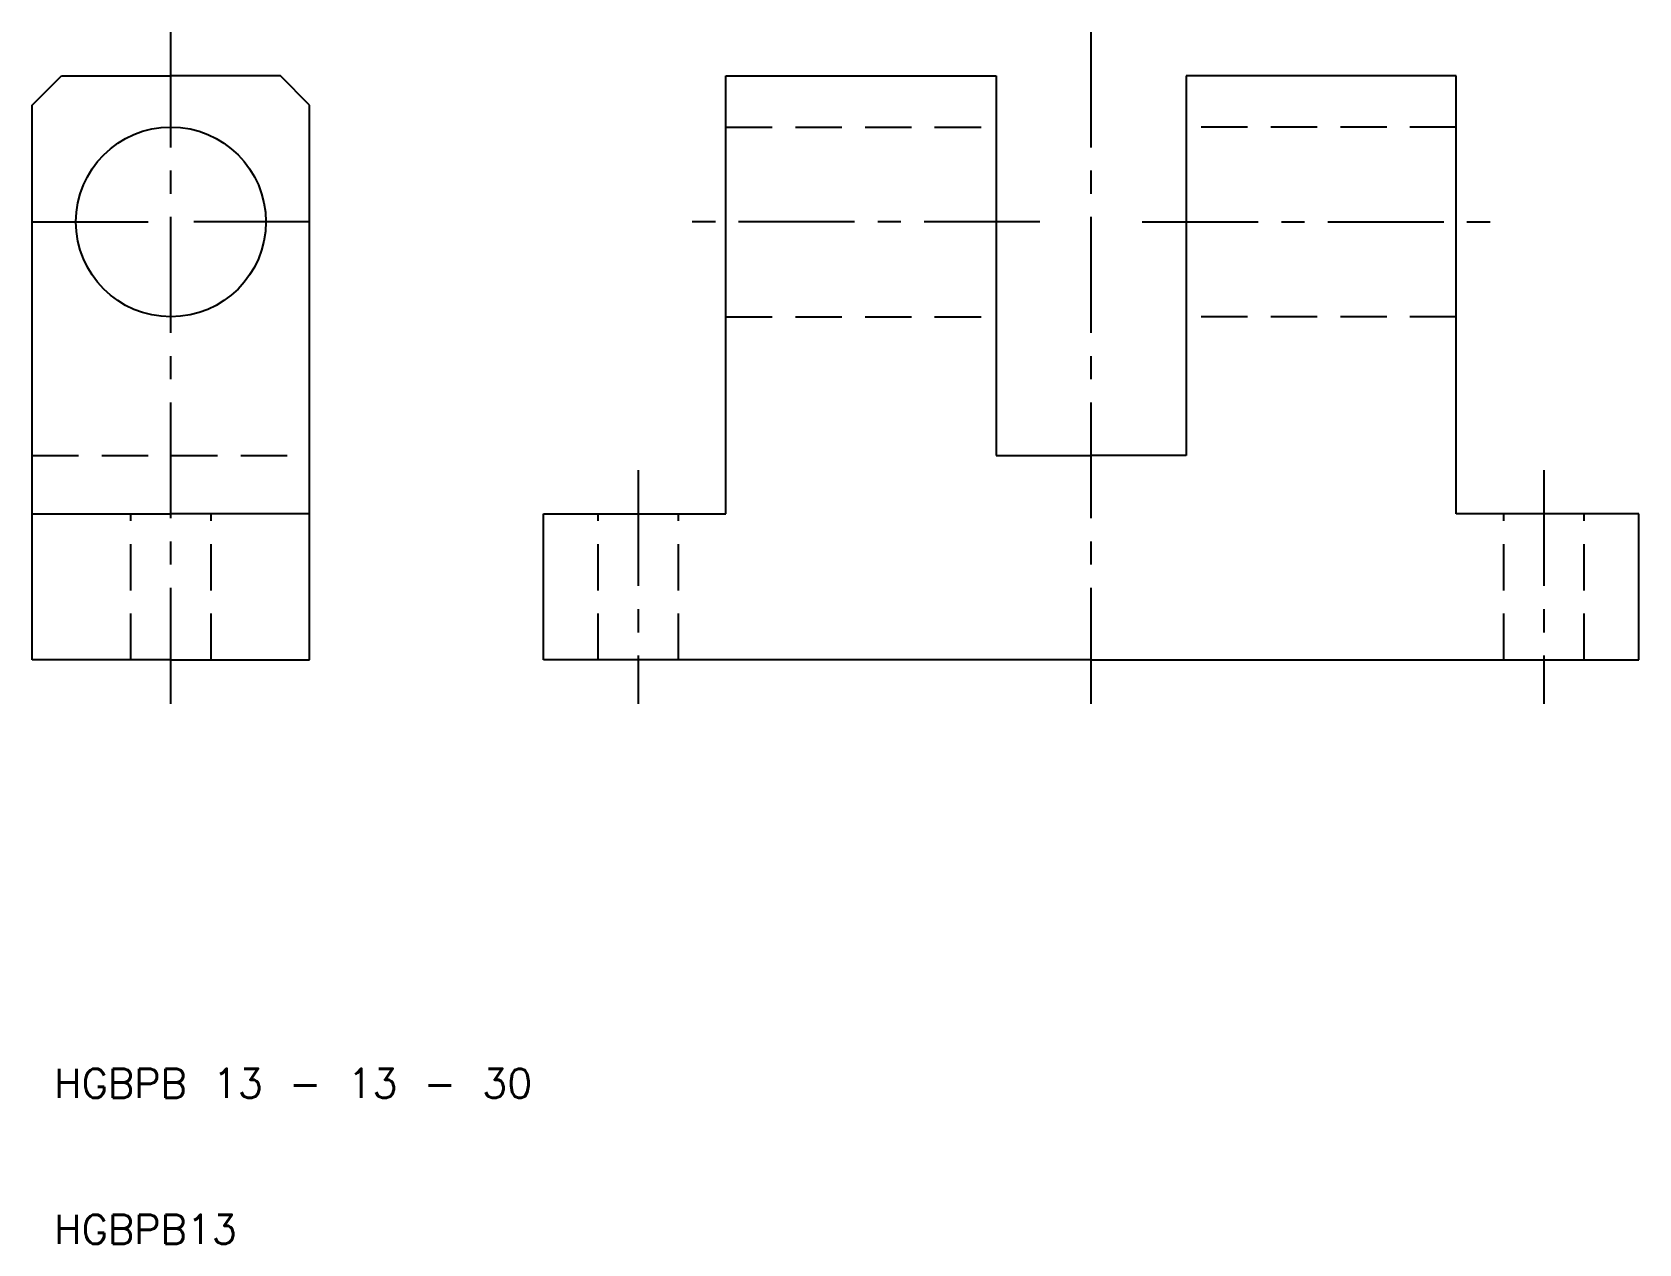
# Model space of a CAD drawing. Extents: x 8 to 118, y 10 to 93.
import ezdxf

# ---------------------------------------------------------------- set-up
doc = ezdxf.new("R2010")
doc.units = 0
doc.header["$LTSCALE"] = 0.25
doc.linetypes.add('CENTER', pattern=[50.8, 31.75, -6.35, 6.35, -6.35])
doc.linetypes.add('DASHED', pattern=[19.05, 12.7, -6.35])
doc.layers.get('0').update_dxf_attribs({"linetype": 'CONTINUOUS'})
doc.layers.add('CENTER', color=1, linetype='CENTER')
doc.styles.get("Standard").update_dxf_attribs({"font": 'txt.shx', "bigfont": 'extfont.shx'})

msp = doc.modelspace()

# ---------------------------------------------------------------- linework, layer by layer
for p, q in [((8.5, 88), (10.5, 90)), ((10.5, 90), (18, 90)), ((25.5, 90), (18, 90)), ((27.5, 88), (25.5, 90)), ((56, 60), (56, 90)), ((56, 90), (74.5, 90)), ((74.5, 90), (74.5, 64)), ((87.5, 90), (87.5, 64)), ((106, 90), (87.5, 90)), ((106, 60), (106, 90)), ((8.5, 50), (8.5, 88)), ((27.5, 50), (27.5, 88)), ((74.5, 64), (81, 64)), ((87.5, 64), (81, 64)), ((8.5, 60), (18, 60)), ((27.5, 60), (18, 60)), ((43.5, 50), (43.5, 60)), ((43.5, 60), (56, 60)), ((118.5, 60), (106, 60)), ((118.5, 50), (118.5, 60)), ((18, 50), (8.5, 50)), ((18, 50), (27.5, 50)), ((81, 50), (43.5, 50)), ((81, 50), (118.5, 50))]:
    msp.add_line(p, q)
at = {"color": 3, "linetype": 'DASHED'}
for p, q in [((56, 86.5), (74.5, 86.5)), ((106, 86.5), (87.5, 86.5)), ((56, 73.5), (74.5, 73.5)), ((106, 73.5), (87.5, 73.5)), ((8.5, 64), (27.5, 64)), ((15.25, 50), (15.25, 60)), ((20.75, 50), (20.75, 60)), ((47.25, 50), (47.25, 60)), ((52.75, 50), (52.75, 60)), ((109.25, 50), (109.25, 60)), ((114.75, 50), (114.75, 60))]:
    msp.add_line(p, q, dxfattribs=at)
msp.add_circle((18, 80), 6.5)
at = {"layer": 'CENTER', "color": 1, "linetype": 'CENTER'}
for p, q in [((18, 47), (18, 93)), ((81, 47), (81, 93)), ((8.5, 80), (18, 80)), ((27.5, 80), (18, 80)), ((77.5, 80), (53, 80)), ((84.5, 80), (109, 80)), ((50, 63), (50, 47)), ((112, 63), (112, 47))]:
    msp.add_line(p, q, dxfattribs=at)

# ---------------------------------------------------------------- texts
for s, p in [('HGBPB 13 - 13 - 30', (10, 20)), ('HGBPB13', (10, 10))]:
    msp.add_text(s, height=2).set_placement(p)

doc.saveas('drawing.dxf')
